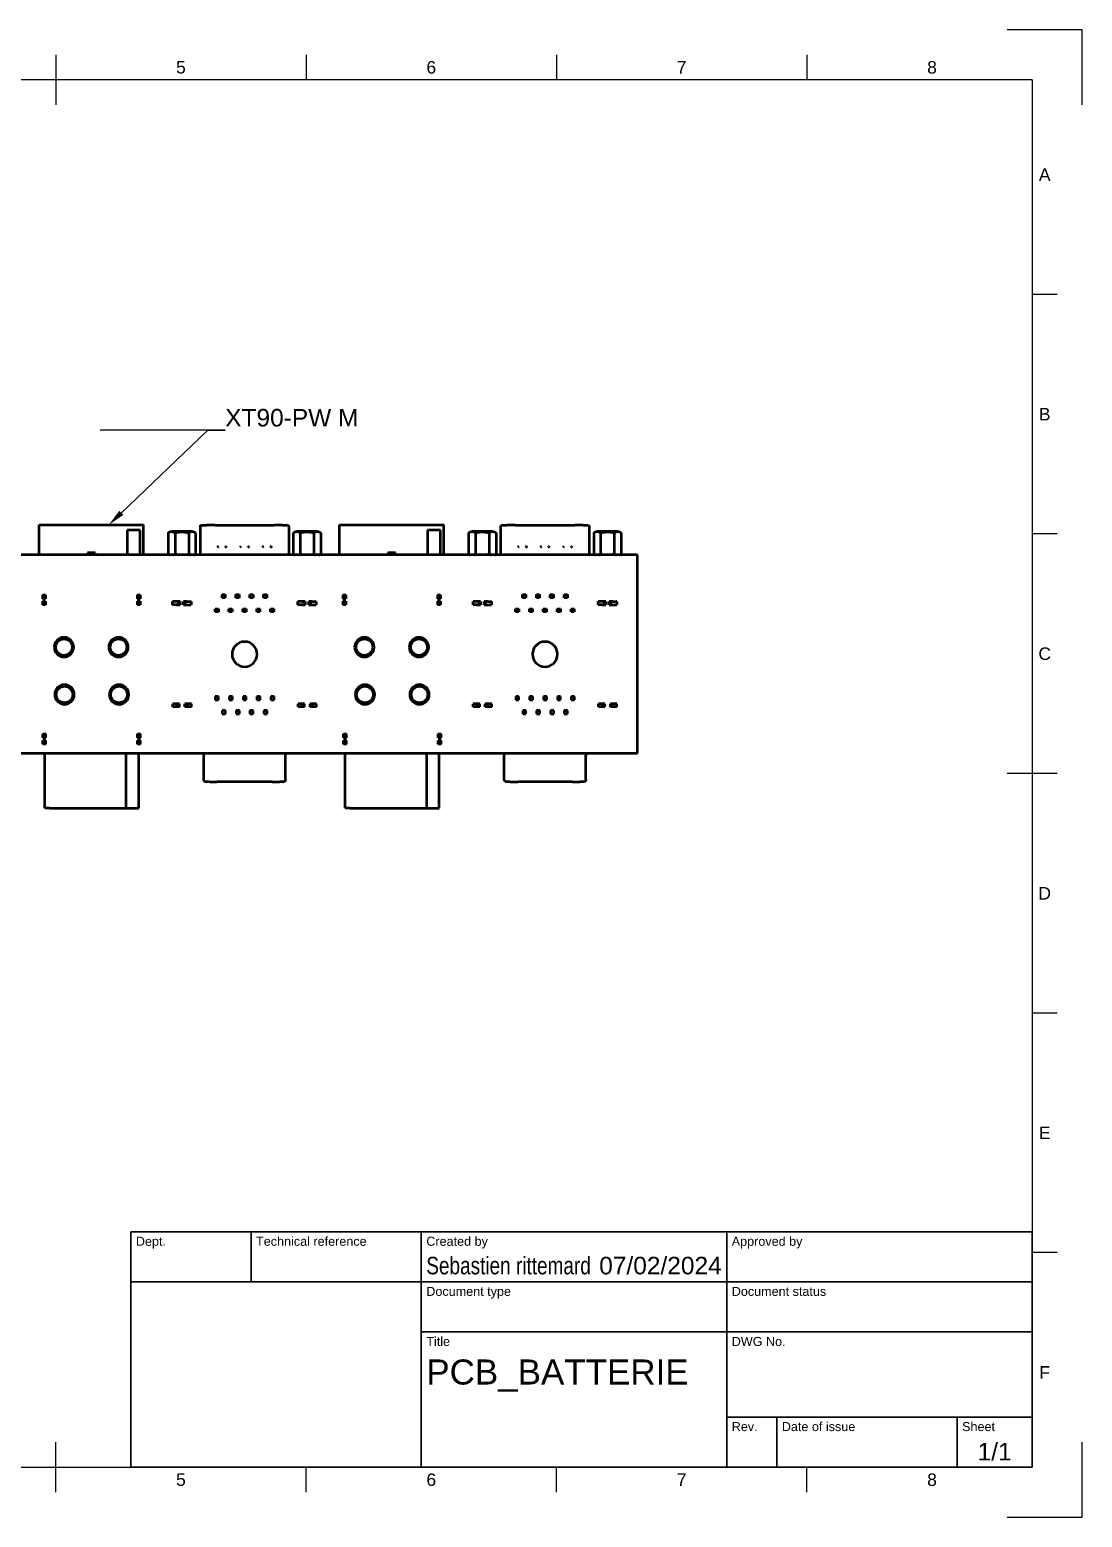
# Model space of a CAD drawing. Header units: millimetres. Extents: x 0 to 420, y 0 to 297.
# Drawn here: x 209.8 to 420, y 0 to 297 of the extents above; entities that cross this region are included whole.
import ezdxf
from ezdxf import colors
from ezdxf.entities.mleader import LeaderData, LeaderLine
from ezdxf.enums import TextEntityAlignment as Align
from ezdxf.math import Vec2, Vec3

# ---------------------------------------------------------------- set-up
doc = ezdxf.new("R2010")
doc.units = ezdxf.units.MM
doc.header["$LTSCALE"] = 0.75
for name, color, linetype, lineweight in [('BORDER', 7, 'Continuous', 25), ('Leaders', 7, 'Continuous', 25), ('TITLEBLOCK', 7, 'Continuous', 35), ('Visible', 7, 'Continuous', 50)]:
    doc.layers.add(name, color=color, linetype=linetype, lineweight=lineweight)
doc.styles.add('FusionTitle', font='arial.ttf')
doc.styles.get("Standard").update_dxf_attribs({"font": 'arial.ttf'})

# ---------------------------------------------------------------- blocks, each defined once
blk = doc.blocks.new('ISO_A3_SHEET')
at = {"layer": 'BORDER'}
for p, q in [((215, 292), (215, 282)), ((265, 292), (265, 287)), ((315, 292), (315, 287)), ((365, 292), (365, 287)), ((410, 287), (20, 287)), ((410, 287), (410, 10)), ((415, 244.16666), (410, 244.16666)), ((415, 196.33333), (410, 196.33333)), ((415, 148.5), (405, 148.5)), ((415, 100.66667), (410, 100.66667)), ((415, 52.83334), (410, 52.83334)), ((215, 5), (215, 15)), ((20, 10), (410, 10)), ((265, 5), (265, 10)), ((315, 5), (315, 10)), ((365, 5), (365, 10))]:
    blk.add_line(p, q, dxfattribs=at)
at = {"layer": 'Defpoints'}
for p, q in [((420, 297), (405, 297)), ((420, 282), (420, 297)), ((420, 0), (420, 15)), ((405, 0), (420, 0))]:
    blk.add_line(p, q, dxfattribs=at)
at = {"layer": 'BORDER', "style": 'FusionTitle'}
for s, p in [('5', (240, 289.5)), ('6', (290, 289.5)), ('7', (340, 289.5)), ('8', (390, 289.5)), ('A', (412.5, 268.08333)), ('B', (412.5, 220.25)), ('C', (412.5, 172.41667)), ('D', (412.5, 124.58334)), ('E', (412.5, 76.75001)), ('F', (412.5, 28.91668)), ('5', (240, 7.5)), ('6', (290, 7.5)), ('7', (340, 7.5)), ('8', (390, 7.5))]:
    blk.add_text(s, height=2.5, dxfattribs=at).set_placement(p, align=Align.MIDDLE)
blk = doc.blocks.new('ISO_TITLEBLOCK')
at = {"layer": 'TITLEBLOCK'}
for p, q in [((0, 47), (-180, 47)), ((-180, 47), (-180, 0)), ((-156, 37), (-156, 47)), ((-122, 0), (-122, 47)), ((-61, 0), (-61, 47)), ((0, 0), (0, 47)), ((-180, 37), (0, 37)), ((-122, 27), (0, 27)), ((-61, 10), (0, 10)), ((-51, 0), (-51, 10)), ((-15, 0), (-15, 10)), ((-180, 0), (0, 0))]:
    blk.add_line(p, q, dxfattribs=at)
at = {"layer": 'TITLEBLOCK', "style": 'FusionTitle'}
for s, p in [('Dept.', (-179, 46)), ('Technical reference', (-155, 46)), ('Created by', (-121, 46)), ('Approved by', (-60, 46)), ('Document type', (-121, 36)), ('Document status', (-60, 36)), ('Title', (-121, 26)), ('DWG No.', (-60, 26)), ('Rev.', (-60, 9)), ('Date of issue', (-50, 9)), ('Sheet', (-14, 9))]:
    blk.add_text(s, height=1.8, dxfattribs=at).set_placement(p, align=Align.TOP_LEFT)
for tag, height, p in [('DEPT', 3.5, (-179, 42)), ('TECHNICAL_REFERENCE', 3.5, (-155, 42)), ('CREATED_BY', 3.5, (-121, 42)), ('APPROVED_BY', 3.5, (-60, 42)), ('DOCUMENT_TYPE', 3.5, (-121, 32)), ('DOCUMENT_STATUS', 3.5, (-60, 32)), ('TITLE_1', 5, (-121, 21.5)), ('TITLE_2', 5, (-121, 14)), ('TITLE_3', 5, (-121, 6.5)), ('DATE_OF_ISSUE', 3.5, (-50, 5))]:
    blk.add_attdef(tag, text='', height=height, dxfattribs=at).set_placement(p, align=Align.TOP_LEFT)
for tag, p in [('CREATED_DATE', (-62, 42)), ('APPROVED_DATE', (-0.99, 42))]:
    blk.add_attdef(tag, text='', height=3.5, dxfattribs=at).set_placement(p, align=Align.TOP_RIGHT)
for tag, height, p in [('DRAWING_NUMBER', 5, (-30.5, 19.75)), ('REV', 3.5, (-56, 4.85)), ('SHEET', 3.5, (-7.5, 4.85))]:
    blk.add_attdef(tag, text='', height=height, dxfattribs=at).set_placement(p, align=Align.TOP_CENTER)

msp = doc.modelspace()

# ---------------------------------------------------------------- linework, layer by layer
at = {"layer": 'Visible', "extrusion": (-1e-16, -1, 0)}
for p, q in [((211.69, 198.13), (232.49, 198.13)), ((211.69, 192.13), (211.69, 198.13)), ((231.85, 197.08), (229.25, 197.08)), ((229.25, 197.08), (229.25, 192.13)), ((231.85, 192.13), (231.85, 197.08)), ((232.49, 192.13), (232.49, 198.13)), ((237.45, 196.46), (237.45, 192.36)), ((242.23, 196.81), (238.15, 196.81)), ((238.82, 196.46), (238.82, 192.36)), ((241.56, 196.46), (241.56, 192.36)), ((242.93, 196.46), (242.93, 192.36)), ((243.83, 197.76), (243.83, 192.13)), ((244.2, 198.11), (244.18, 198.11)), ((244.2, 198.11), (245.11, 198.11)), ((246.74, 198.11), (245.11, 198.11)), ((246.74, 198.11), (258.64, 198.11)), ((260.26, 198.11), (258.64, 198.11)), ((260.26, 198.11), (261.17, 198.11)), ((261.2, 198.11), (261.17, 198.11)), ((261.55, 197.76), (261.55, 192.13)), ((262.44, 196.46), (262.44, 192.36)), ((267.22, 196.81), (263.14, 196.81)), ((263.81, 196.46), (263.81, 192.36)), ((266.55, 196.46), (266.55, 192.36)), ((267.92, 196.46), (267.92, 192.36)), ((271.69, 198.13), (292.49, 198.13)), ((271.69, 192.13), (271.69, 198.13)), ((291.85, 197.08), (289.25, 197.08)), ((289.25, 197.08), (289.25, 192.13)), ((291.85, 192.13), (291.85, 197.08)), ((292.49, 192.13), (292.49, 198.13)), ((297.45, 196.46), (297.45, 192.36)), ((302.23, 196.81), (298.15, 196.81)), ((298.82, 196.46), (298.82, 192.36)), ((301.56, 196.46), (301.56, 192.36)), ((302.93, 196.46), (302.93, 192.36)), ((303.83, 197.76), (303.83, 192.13)), ((304.2, 198.11), (304.18, 198.11)), ((304.2, 198.11), (305.11, 198.11)), ((306.74, 198.11), (305.11, 198.11)), ((306.74, 198.11), (318.64, 198.11)), ((320.26, 198.11), (318.64, 198.11)), ((320.26, 198.11), (321.17, 198.11)), ((321.2, 198.11), (321.17, 198.11)), ((321.55, 197.76), (321.55, 192.13)), ((322.44, 196.46), (322.44, 192.36)), ((327.22, 196.81), (323.14, 196.81)), ((323.81, 196.46), (323.81, 192.36)), ((326.55, 196.46), (326.55, 192.36)), ((327.92, 196.46), (327.92, 192.36)), ((247.44, 193.82), (247.25, 193.63)), ((247.44, 193.82), (247.54, 193.91)), ((248.93, 193.82), (248.84, 193.91)), ((248.93, 193.82), (249.12, 193.63)), ((251.94, 193.82), (251.75, 193.63)), ((251.94, 193.82), (252.04, 193.91)), ((253.43, 193.82), (253.34, 193.91)), ((253.43, 193.82), (253.62, 193.63)), ((256.44, 193.82), (256.25, 193.63)), ((256.44, 193.82), (256.54, 193.91)), ((257.93, 193.82), (257.84, 193.91)), ((257.93, 193.82), (258.12, 193.63)), ((307.44, 193.82), (307.25, 193.63)), ((307.44, 193.82), (307.54, 193.91)), ((308.93, 193.82), (308.84, 193.91)), ((308.93, 193.82), (309.12, 193.63)), ((311.94, 193.82), (311.75, 193.63)), ((311.94, 193.82), (312.04, 193.91)), ((313.43, 193.82), (313.34, 193.91)), ((313.43, 193.82), (313.62, 193.63)), ((316.44, 193.82), (316.25, 193.63)), ((316.44, 193.82), (316.54, 193.91)), ((317.93, 193.82), (317.84, 193.91)), ((317.93, 193.82), (318.12, 193.63)), ((331.19, 192.13), (91.19, 192.13)), ((331.19, 192.13), (91.19, 192.13)), ((222.84, 192.58), (221.34, 192.58)), ((221.34, 192.58), (221.34, 192.13)), ((222.84, 192.13), (222.84, 192.58)), ((282.84, 192.58), (281.34, 192.58)), ((281.34, 192.58), (281.34, 192.13)), ((282.84, 192.13), (282.84, 192.58)), ((331.19, 152.56), (331.19, 192.13)), ((331.19, 152.56), (331.19, 192.13)), ((212.34, 184.15), (212.34, 183.73)), ((212.34, 184.15), (212.94, 184.15)), ((212.34, 184.15), (212.94, 184.15)), ((212.94, 184.15), (212.94, 183.73)), ((231.24, 184.15), (231.24, 183.73)), ((231.24, 184.15), (231.84, 184.15)), ((231.24, 184.15), (231.84, 184.15)), ((231.84, 184.15), (231.84, 183.73)), ((248.21, 183.59), (248.21, 184.24)), ((248.21, 184.24), (248.86, 184.24)), ((248.86, 184.24), (248.86, 183.59)), ((250.98, 183.59), (250.98, 184.24)), ((250.98, 184.24), (251.63, 184.24)), ((251.63, 184.24), (251.63, 183.59)), ((253.75, 183.59), (253.75, 184.24)), ((253.75, 184.24), (254.4, 184.24)), ((254.4, 184.24), (254.4, 183.59)), ((256.52, 183.59), (256.52, 184.24)), ((256.52, 184.24), (257.17, 184.24)), ((257.17, 184.24), (257.17, 183.59)), ((272.34, 184.15), (272.34, 183.73)), ((272.34, 184.15), (272.94, 184.15)), ((272.34, 184.15), (272.94, 184.15)), ((272.94, 184.15), (272.94, 183.73)), ((291.24, 184.15), (291.24, 183.73)), ((291.24, 184.15), (291.84, 184.15)), ((291.24, 184.15), (291.84, 184.15)), ((291.84, 184.15), (291.84, 183.73)), ((308.21, 183.59), (308.21, 184.24)), ((308.21, 184.24), (308.86, 184.24)), ((308.86, 184.24), (308.86, 183.59)), ((310.98, 183.59), (310.98, 184.24)), ((310.98, 184.24), (311.63, 184.24)), ((311.63, 184.24), (311.63, 183.59)), ((313.75, 183.59), (313.75, 184.24)), ((313.75, 184.24), (314.4, 184.24)), ((314.4, 184.24), (314.4, 183.59)), ((316.52, 183.59), (316.52, 184.24)), ((316.52, 184.24), (317.17, 184.24)), ((317.17, 184.24), (317.17, 183.59)), ((212.34, 183.73), (212.94, 183.73)), ((212.34, 183.73), (212.34, 183.38)), ((212.34, 183.38), (212.94, 183.38)), ((212.34, 182.88), (212.94, 182.88)), ((212.34, 182.88), (212.34, 182.53)), ((212.34, 182.53), (212.94, 182.53)), ((212.34, 182.53), (212.34, 182.15)), ((212.94, 182.15), (212.34, 182.15)), ((212.94, 182.15), (212.34, 182.15)), ((212.94, 183.73), (212.94, 183.38)), ((212.94, 182.88), (212.94, 182.53)), ((212.94, 182.53), (212.94, 182.15)), ((231.84, 183.73), (231.24, 183.73)), ((231.24, 183.73), (231.24, 183.38)), ((231.84, 183.38), (231.24, 183.38)), ((231.84, 182.88), (231.24, 182.88)), ((231.24, 182.88), (231.24, 182.53)), ((231.84, 182.53), (231.24, 182.53)), ((231.24, 182.53), (231.24, 182.15)), ((231.84, 182.15), (231.24, 182.15)), ((231.84, 182.15), (231.24, 182.15)), ((231.84, 183.73), (231.84, 183.38)), ((231.84, 182.88), (231.84, 182.53)), ((231.84, 182.53), (231.84, 182.15)), ((238.4, 182.86), (238.34, 182.86)), ((238.34, 182.16), (238.34, 182.86)), ((238.34, 182.16), (238.4, 182.16)), ((239.12, 182.86), (238.4, 182.86)), ((239.12, 182.16), (238.4, 182.16)), ((239.46, 182.86), (239.12, 182.86)), ((239.12, 182.16), (239.46, 182.16)), ((239.85, 182.86), (239.46, 182.86)), ((239.46, 182.86), (239.46, 182.16)), ((239.46, 182.16), (239.85, 182.16)), ((239.85, 182.86), (239.85, 182.16)), ((240.92, 182.86), (240.53, 182.86)), ((240.53, 182.16), (240.53, 182.86)), ((240.53, 182.16), (240.92, 182.16)), ((241.26, 182.86), (240.92, 182.86)), ((240.92, 182.16), (240.92, 182.86)), ((240.92, 182.16), (241.26, 182.16)), ((241.26, 182.86), (241.98, 182.86)), ((241.26, 182.16), (241.98, 182.16)), ((242.04, 182.86), (241.98, 182.86)), ((241.98, 182.16), (242.04, 182.16)), ((242.04, 182.86), (242.04, 182.16)), ((246.82, 180.75), (246.82, 181.4)), ((246.82, 181.4), (247.47, 181.4)), ((247.47, 181.4), (247.47, 180.75)), ((248.86, 183.59), (248.21, 183.59)), ((249.59, 180.75), (249.59, 181.4)), ((249.59, 181.4), (250.24, 181.4)), ((250.24, 181.4), (250.24, 180.75)), ((251.63, 183.59), (250.98, 183.59)), ((252.36, 180.75), (252.36, 181.4)), ((252.36, 181.4), (253.01, 181.4)), ((253.01, 181.4), (253.01, 180.75)), ((254.4, 183.59), (253.75, 183.59)), ((255.13, 180.75), (255.13, 181.4)), ((255.13, 181.4), (255.78, 181.4)), ((255.78, 181.4), (255.78, 180.75)), ((257.17, 183.59), (256.52, 183.59)), ((257.9, 180.75), (257.9, 181.4)), ((257.9, 181.4), (258.55, 181.4)), ((258.55, 181.4), (258.55, 180.75)), ((263.39, 182.86), (263.33, 182.86)), ((263.33, 182.16), (263.33, 182.86)), ((263.33, 182.16), (263.39, 182.16)), ((264.11, 182.86), (263.39, 182.86)), ((264.11, 182.16), (263.39, 182.16)), ((264.45, 182.86), (264.11, 182.86)), ((264.11, 182.16), (264.45, 182.16)), ((264.84, 182.86), (264.45, 182.86)), ((264.45, 182.86), (264.45, 182.16)), ((264.45, 182.16), (264.84, 182.16)), ((264.84, 182.86), (264.84, 182.16)), ((265.91, 182.86), (265.52, 182.86)), ((265.52, 182.16), (265.52, 182.86)), ((265.52, 182.16), (265.91, 182.16)), ((266.25, 182.86), (265.91, 182.86)), ((265.91, 182.16), (265.91, 182.86)), ((265.91, 182.16), (266.25, 182.16)), ((266.25, 182.86), (266.97, 182.86)), ((266.25, 182.16), (266.97, 182.16)), ((267.03, 182.86), (266.97, 182.86)), ((266.97, 182.16), (267.03, 182.16)), ((267.03, 182.86), (267.03, 182.16)), ((272.34, 183.73), (272.94, 183.73)), ((272.34, 183.73), (272.34, 183.38)), ((272.34, 183.38), (272.94, 183.38)), ((272.34, 182.88), (272.94, 182.88)), ((272.34, 182.88), (272.34, 182.53)), ((272.34, 182.53), (272.94, 182.53)), ((272.34, 182.53), (272.34, 182.15)), ((272.94, 182.15), (272.34, 182.15)), ((272.94, 182.15), (272.34, 182.15)), ((272.94, 183.73), (272.94, 183.38)), ((272.94, 182.88), (272.94, 182.53)), ((272.94, 182.53), (272.94, 182.15)), ((291.84, 183.73), (291.24, 183.73)), ((291.24, 183.73), (291.24, 183.38)), ((291.84, 183.38), (291.24, 183.38)), ((291.84, 182.88), (291.24, 182.88)), ((291.24, 182.88), (291.24, 182.53)), ((291.84, 182.53), (291.24, 182.53)), ((291.24, 182.53), (291.24, 182.15)), ((291.84, 182.15), (291.24, 182.15)), ((291.84, 182.15), (291.24, 182.15)), ((291.84, 183.73), (291.84, 183.38)), ((291.84, 182.88), (291.84, 182.53)), ((291.84, 182.53), (291.84, 182.15)), ((298.4, 182.86), (298.34, 182.86)), ((298.34, 182.16), (298.34, 182.86)), ((298.34, 182.16), (298.4, 182.16)), ((299.12, 182.86), (298.4, 182.86)), ((299.12, 182.16), (298.4, 182.16)), ((299.46, 182.86), (299.12, 182.86)), ((299.12, 182.16), (299.46, 182.16)), ((299.85, 182.86), (299.46, 182.86)), ((299.46, 182.86), (299.46, 182.16)), ((299.46, 182.16), (299.85, 182.16)), ((299.85, 182.86), (299.85, 182.16)), ((300.92, 182.86), (300.53, 182.86)), ((300.53, 182.16), (300.53, 182.86)), ((300.53, 182.16), (300.92, 182.16)), ((301.26, 182.86), (300.92, 182.86)), ((300.92, 182.16), (300.92, 182.86)), ((300.92, 182.16), (301.26, 182.16)), ((301.26, 182.86), (301.98, 182.86)), ((301.26, 182.16), (301.98, 182.16)), ((302.04, 182.86), (301.98, 182.86)), ((301.98, 182.16), (302.04, 182.16)), ((302.04, 182.86), (302.04, 182.16)), ((306.82, 180.75), (306.82, 181.4)), ((306.82, 181.4), (307.47, 181.4)), ((307.47, 181.4), (307.47, 180.75)), ((308.86, 183.59), (308.21, 183.59)), ((309.59, 180.75), (309.59, 181.4)), ((309.59, 181.4), (310.24, 181.4)), ((310.24, 181.4), (310.24, 180.75)), ((311.63, 183.59), (310.98, 183.59)), ((312.36, 180.75), (312.36, 181.4)), ((312.36, 181.4), (313.01, 181.4)), ((313.01, 181.4), (313.01, 180.75)), ((314.4, 183.59), (313.75, 183.59)), ((315.13, 180.75), (315.13, 181.4)), ((315.13, 181.4), (315.78, 181.4)), ((315.78, 181.4), (315.78, 180.75)), ((317.17, 183.59), (316.52, 183.59)), ((317.9, 180.75), (317.9, 181.4)), ((317.9, 181.4), (318.55, 181.4)), ((318.55, 181.4), (318.55, 180.75)), ((323.39, 182.86), (323.33, 182.86)), ((323.33, 182.16), (323.33, 182.86)), ((323.33, 182.16), (323.39, 182.16)), ((324.11, 182.86), (323.39, 182.86)), ((324.11, 182.16), (323.39, 182.16)), ((324.45, 182.86), (324.11, 182.86)), ((324.11, 182.16), (324.45, 182.16)), ((324.84, 182.86), (324.45, 182.86)), ((324.45, 182.86), (324.45, 182.16)), ((324.45, 182.16), (324.84, 182.16)), ((324.84, 182.86), (324.84, 182.16)), ((325.91, 182.86), (325.52, 182.86)), ((325.52, 182.16), (325.52, 182.86)), ((325.52, 182.16), (325.91, 182.16)), ((326.25, 182.86), (325.91, 182.86)), ((325.91, 182.16), (325.91, 182.86)), ((325.91, 182.16), (326.25, 182.16)), ((326.25, 182.86), (326.97, 182.86)), ((326.25, 182.16), (326.97, 182.16)), ((327.03, 182.86), (326.97, 182.86)), ((326.97, 182.16), (327.03, 182.16)), ((327.03, 182.86), (327.03, 182.16)), ((247.47, 180.75), (246.82, 180.75)), ((250.24, 180.75), (249.59, 180.75)), ((253.01, 180.75), (252.36, 180.75)), ((255.78, 180.75), (255.13, 180.75)), ((258.55, 180.75), (257.9, 180.75)), ((307.47, 180.75), (306.82, 180.75)), ((310.24, 180.75), (309.59, 180.75)), ((313.01, 180.75), (312.36, 180.75)), ((315.78, 180.75), (315.13, 180.75)), ((318.55, 180.75), (317.9, 180.75)), ((247.51, 163.89), (246.86, 163.89)), ((246.86, 163.89), (246.86, 163.24)), ((247.51, 163.24), (247.51, 163.89)), ((250.28, 163.89), (249.63, 163.89)), ((249.63, 163.89), (249.63, 163.24)), ((250.28, 163.24), (250.28, 163.89)), ((253.05, 163.89), (252.4, 163.89)), ((252.4, 163.89), (252.4, 163.24)), ((253.05, 163.24), (253.05, 163.89)), ((255.82, 163.89), (255.17, 163.89)), ((255.17, 163.89), (255.17, 163.24)), ((255.82, 163.24), (255.82, 163.89)), ((258.59, 163.89), (257.94, 163.89)), ((257.94, 163.89), (257.94, 163.24)), ((258.59, 163.24), (258.59, 163.89)), ((307.51, 163.89), (306.86, 163.89)), ((306.86, 163.89), (306.86, 163.24)), ((307.51, 163.24), (307.51, 163.89)), ((310.28, 163.89), (309.63, 163.89)), ((309.63, 163.89), (309.63, 163.24)), ((310.28, 163.24), (310.28, 163.89)), ((313.05, 163.89), (312.4, 163.89)), ((312.4, 163.89), (312.4, 163.24)), ((313.05, 163.24), (313.05, 163.89)), ((315.82, 163.89), (315.17, 163.89)), ((315.17, 163.89), (315.17, 163.24)), ((315.82, 163.24), (315.82, 163.89)), ((318.59, 163.89), (317.94, 163.89)), ((317.94, 163.89), (317.94, 163.24)), ((318.59, 163.24), (318.59, 163.89)), ((239.18, 162.42), (238.38, 162.42)), ((238.38, 161.82), (238.38, 162.42)), ((239.18, 161.82), (238.38, 161.82)), ((239.18, 161.82), (239.18, 162.42)), ((239.68, 162.42), (239.18, 162.42)), ((239.68, 161.82), (239.18, 161.82)), ((239.68, 161.82), (239.68, 162.42)), ((240.78, 161.82), (240.78, 162.42)), ((241.28, 162.42), (240.78, 162.42)), ((241.28, 161.82), (240.78, 161.82)), ((241.28, 161.82), (241.28, 162.42)), ((242.08, 162.42), (241.28, 162.42)), ((242.08, 161.82), (241.28, 161.82)), ((242.08, 161.82), (242.08, 162.42)), ((246.86, 163.24), (247.51, 163.24)), ((248.9, 161.05), (248.25, 161.05)), ((248.25, 161.05), (248.25, 160.4)), ((248.25, 160.4), (248.9, 160.4)), ((248.9, 160.4), (248.9, 161.05)), ((249.63, 163.24), (250.28, 163.24)), ((251.67, 161.05), (251.02, 161.05)), ((251.02, 161.05), (251.02, 160.4)), ((251.02, 160.4), (251.67, 160.4)), ((251.67, 160.4), (251.67, 161.05)), ((252.4, 163.24), (253.05, 163.24)), ((254.44, 161.05), (253.79, 161.05)), ((253.79, 161.05), (253.79, 160.4)), ((253.79, 160.4), (254.44, 160.4)), ((254.44, 160.4), (254.44, 161.05)), ((255.17, 163.24), (255.82, 163.24)), ((257.21, 161.05), (256.56, 161.05)), ((256.56, 161.05), (256.56, 160.4)), ((256.56, 160.4), (257.21, 160.4)), ((257.21, 160.4), (257.21, 161.05)), ((257.94, 163.24), (258.59, 163.24)), ((264.18, 162.42), (263.38, 162.42)), ((263.38, 161.82), (263.38, 162.42)), ((264.18, 161.82), (263.38, 161.82)), ((264.68, 162.42), (264.18, 162.42)), ((264.18, 161.82), (264.18, 162.42)), ((264.68, 161.82), (264.18, 161.82)), ((264.68, 161.82), (264.68, 162.42)), ((266.28, 162.42), (265.78, 162.42)), ((265.78, 161.82), (265.78, 162.42)), ((266.28, 161.82), (265.78, 161.82)), ((267.08, 162.42), (266.28, 162.42)), ((266.28, 161.82), (266.28, 162.42)), ((267.08, 161.82), (266.28, 161.82)), ((267.08, 161.82), (267.08, 162.42)), ((299.18, 162.42), (298.38, 162.42)), ((298.38, 161.82), (298.38, 162.42)), ((299.18, 161.82), (298.38, 161.82)), ((299.18, 161.82), (299.18, 162.42)), ((299.68, 162.42), (299.18, 162.42)), ((299.68, 161.82), (299.18, 161.82)), ((299.68, 161.82), (299.68, 162.42)), ((300.78, 161.82), (300.78, 162.42)), ((301.28, 162.42), (300.78, 162.42)), ((301.28, 161.82), (300.78, 161.82)), ((301.28, 161.82), (301.28, 162.42)), ((302.08, 162.42), (301.28, 162.42)), ((302.08, 161.82), (301.28, 161.82)), ((302.08, 161.82), (302.08, 162.42)), ((306.86, 163.24), (307.51, 163.24)), ((308.9, 161.05), (308.25, 161.05)), ((308.25, 161.05), (308.25, 160.4)), ((308.25, 160.4), (308.9, 160.4)), ((308.9, 160.4), (308.9, 161.05)), ((309.63, 163.24), (310.28, 163.24)), ((311.67, 161.05), (311.02, 161.05)), ((311.02, 161.05), (311.02, 160.4)), ((311.02, 160.4), (311.67, 160.4)), ((311.67, 160.4), (311.67, 161.05)), ((312.4, 163.24), (313.05, 163.24)), ((314.44, 161.05), (313.79, 161.05)), ((313.79, 161.05), (313.79, 160.4)), ((313.79, 160.4), (314.44, 160.4)), ((314.44, 160.4), (314.44, 161.05)), ((315.17, 163.24), (315.82, 163.24)), ((317.21, 161.05), (316.56, 161.05)), ((316.56, 161.05), (316.56, 160.4)), ((316.56, 160.4), (317.21, 160.4)), ((317.21, 160.4), (317.21, 161.05)), ((317.94, 163.24), (318.59, 163.24)), ((324.18, 162.42), (323.38, 162.42)), ((323.38, 161.82), (323.38, 162.42)), ((324.18, 161.82), (323.38, 161.82)), ((324.68, 162.42), (324.18, 162.42)), ((324.18, 161.82), (324.18, 162.42)), ((324.68, 161.82), (324.18, 161.82)), ((324.68, 161.82), (324.68, 162.42)), ((326.28, 162.42), (325.78, 162.42)), ((325.78, 161.82), (325.78, 162.42)), ((326.28, 161.82), (325.78, 161.82)), ((327.08, 162.42), (326.28, 162.42)), ((326.28, 161.82), (326.28, 162.42)), ((327.08, 161.82), (326.28, 161.82)), ((327.08, 161.82), (327.08, 162.42)), ((212.44, 155.96), (212.44, 156.39)), ((212.44, 156.39), (213.04, 156.39)), ((212.44, 156.39), (213.04, 156.39)), ((212.44, 155.61), (212.44, 155.96)), ((212.44, 155.96), (213.04, 155.96)), ((212.44, 155.61), (213.04, 155.61)), ((212.44, 154.76), (212.44, 155.11)), ((212.44, 155.11), (213.04, 155.11)), ((212.44, 154.34), (212.44, 154.76)), ((212.44, 154.76), (213.04, 154.76)), ((213.04, 155.96), (213.04, 156.39)), ((213.04, 155.61), (213.04, 155.96)), ((213.04, 154.76), (213.04, 155.11)), ((213.04, 154.34), (213.04, 154.76)), ((231.34, 155.96), (231.34, 156.39)), ((231.34, 156.39), (231.94, 156.39)), ((231.34, 156.39), (231.94, 156.39)), ((231.34, 155.61), (231.34, 155.96)), ((231.94, 155.96), (231.34, 155.96)), ((231.94, 155.61), (231.34, 155.61)), ((231.34, 154.76), (231.34, 155.11)), ((231.94, 155.11), (231.34, 155.11)), ((231.34, 154.34), (231.34, 154.76)), ((231.94, 154.76), (231.34, 154.76)), ((231.94, 155.96), (231.94, 156.39)), ((231.94, 155.61), (231.94, 155.96)), ((231.94, 154.76), (231.94, 155.11)), ((231.94, 154.34), (231.94, 154.76)), ((272.44, 155.96), (272.44, 156.39)), ((272.44, 156.39), (273.04, 156.39)), ((272.44, 156.39), (273.04, 156.39)), ((272.44, 155.61), (272.44, 155.96)), ((272.44, 155.96), (273.04, 155.96)), ((272.44, 155.61), (273.04, 155.61)), ((272.44, 154.76), (272.44, 155.11)), ((272.44, 155.11), (273.04, 155.11)), ((272.44, 154.34), (272.44, 154.76)), ((272.44, 154.76), (273.04, 154.76)), ((273.04, 155.96), (273.04, 156.39)), ((273.04, 155.61), (273.04, 155.96)), ((273.04, 154.76), (273.04, 155.11)), ((273.04, 154.34), (273.04, 154.76)), ((291.34, 155.96), (291.34, 156.39)), ((291.34, 156.39), (291.94, 156.39)), ((291.34, 156.39), (291.94, 156.39)), ((291.34, 155.61), (291.34, 155.96)), ((291.94, 155.96), (291.34, 155.96)), ((291.94, 155.61), (291.34, 155.61)), ((291.34, 154.76), (291.34, 155.11)), ((291.94, 155.11), (291.34, 155.11)), ((291.34, 154.34), (291.34, 154.76)), ((291.94, 154.76), (291.34, 154.76)), ((291.94, 155.96), (291.94, 156.39)), ((291.94, 155.61), (291.94, 155.96)), ((291.94, 154.76), (291.94, 155.11)), ((291.94, 154.34), (291.94, 154.76)), ((91.19, 152.56), (331.19, 152.56)), ((91.19, 152.56), (331.19, 152.56)), ((213.04, 154.34), (212.44, 154.34)), ((213.04, 154.34), (212.44, 154.34)), ((212.79, 141.56), (212.79, 152.56)), ((229.09, 141.56), (229.09, 152.56)), ((231.94, 154.34), (231.34, 154.34)), ((231.94, 154.34), (231.34, 154.34)), ((231.59, 141.56), (231.59, 152.56)), ((244.56, 147.32), (244.56, 152.12)), ((260.89, 147.32), (260.89, 152.12)), ((273.04, 154.34), (272.44, 154.34)), ((273.04, 154.34), (272.44, 154.34)), ((272.79, 141.56), (272.79, 152.56)), ((289.09, 141.56), (289.09, 152.56)), ((291.94, 154.34), (291.34, 154.34)), ((291.94, 154.34), (291.34, 154.34)), ((291.59, 141.56), (291.59, 152.56)), ((304.56, 147.32), (304.56, 152.12)), ((320.89, 147.32), (320.89, 152.12)), ((245.06, 146.82), (245.08, 146.82)), ((245.06, 146.82), (245.08, 146.82)), ((245.77, 146.82), (245.08, 146.82)), ((245.77, 146.82), (245.08, 146.82)), ((245.77, 146.82), (247.25, 146.82)), ((245.77, 146.82), (247.25, 146.82)), ((258.2, 146.82), (247.25, 146.82)), ((258.2, 146.82), (247.25, 146.82)), ((258.2, 146.82), (259.68, 146.82)), ((258.2, 146.82), (259.68, 146.82)), ((260.37, 146.82), (259.68, 146.82)), ((260.37, 146.82), (259.68, 146.82)), ((260.37, 146.82), (260.39, 146.82)), ((260.37, 146.82), (260.39, 146.82)), ((305.06, 146.82), (305.08, 146.82)), ((305.06, 146.82), (305.08, 146.82)), ((305.77, 146.82), (305.08, 146.82)), ((305.77, 146.82), (305.08, 146.82)), ((305.77, 146.82), (307.25, 146.82)), ((305.77, 146.82), (307.25, 146.82)), ((318.2, 146.82), (307.25, 146.82)), ((318.2, 146.82), (307.25, 146.82)), ((318.2, 146.82), (319.68, 146.82)), ((318.2, 146.82), (319.68, 146.82)), ((320.37, 146.82), (319.68, 146.82)), ((320.37, 146.82), (319.68, 146.82)), ((320.37, 146.82), (320.39, 146.82)), ((320.37, 146.82), (320.39, 146.82)), ((213.79, 141.56), (212.79, 141.56)), ((213.79, 141.56), (229.09, 141.56)), ((229.09, 141.56), (231.59, 141.56)), ((273.79, 141.56), (272.79, 141.56)), ((273.79, 141.56), (289.09, 141.56)), ((289.09, 141.56), (291.59, 141.56))]:
    msp.add_line(p, q, dxfattribs=at)
at = {"layer": 'Visible', "extrusion": (-1e-16, 0, -1)}
for centre, radius in [((-216.64, 173.73), 1.95), ((-227.54, 173.73), 1.95), ((-276.64, 173.73), 1.95), ((-287.54, 173.73), 1.95), ((-252.71, 172.32), 2.5), ((-252.71, 172.32), 2.5), ((-312.71, 172.32), 2.5), ((-312.71, 172.32), 2.5), ((-216.74, 164.26), 1.95), ((-227.64, 164.26), 1.95), ((-276.74, 164.26), 1.95), ((-287.64, 164.26), 1.95)]:
    msp.add_circle(centre, radius, dxfattribs=at)
at = {"layer": 'Visible'}
for centre in [(216.64, 173.73), (227.54, 173.73), (276.64, 173.73), (287.54, 173.73), (216.74, 164.26), (227.64, 164.26), (276.74, 164.26), (287.64, 164.26)]:
    msp.add_circle(centre, 1.65, dxfattribs=at)
at = {"layer": 'Visible', "extrusion": (-1e-16, 0, -1)}
for centre, radius, start, end in [((-238.15, 195.94), 0.875, 36.8699, 90), ((-242.23, 195.94), 0.875, 90, 143.1301), ((-244.18, 197.76), 0.35, 0, 90), ((-261.2, 197.76), 0.35, 90, 180), ((-263.14, 195.94), 0.875, 36.8699, 90), ((-267.22, 195.94), 0.875, 90, 143.1301), ((-298.15, 195.94), 0.875, 36.8699, 90), ((-302.23, 195.94), 0.875, 90, 143.1301), ((-304.18, 197.76), 0.35, 0, 90), ((-321.2, 197.76), 0.35, 90, 180), ((-323.14, 195.94), 0.875, 36.8699, 90), ((-327.22, 195.94), 0.875, 90, 143.1301), ((-238.15, 192.89), 0.875, 299.4416, 323.1301), ((-242.23, 192.89), 0.875, 216.8699, 240.5584), ((-263.14, 192.89), 0.875, 299.4416, 323.1301), ((-267.22, 192.89), 0.875, 216.8699, 240.5584), ((-298.15, 192.89), 0.875, 299.4416, 323.1301), ((-302.23, 192.89), 0.875, 216.8699, 240.5584), ((-323.14, 192.89), 0.875, 299.4416, 323.1301), ((-327.22, 192.89), 0.875, 216.8699, 240.5584), ((-244.06, 152.12), 0.5, 118.3576, 180), ((-261.39, 152.12), 0.5, 0, 61.6424), ((-304.06, 152.12), 0.5, 118.3576, 180), ((-321.39, 152.12), 0.5, 0, 61.6424), ((-245.06, 147.32), 0.5, 270, 0), ((-260.39, 147.32), 0.5, 180, 270), ((-305.06, 147.32), 0.5, 270, 0), ((-320.39, 147.32), 0.5, 180, 270)]:
    msp.add_arc(centre, radius, start, end, dxfattribs=at)
at = {"layer": 'Visible'}
for points, knots in [([(238.82, 196.46), (238.79, 196.5), (238.77, 196.53), (238.56, 196.72), (238.33, 196.75), (237.94, 196.75), (237.7, 196.72), (237.5, 196.53), (237.47, 196.5), (237.45, 196.46)], [0.2554337, 0.2554337, 0.2554337, 0.2554337, 0.2724577, 0.2724577, 0.3897115, 0.3897115, 0.5069652, 0.5069652, 0.5239893, 0.5239893, 0.5239893, 0.5239893]), ([(238.82, 196.46), (238.87, 196.5), (238.93, 196.53), (239.33, 196.72), (239.8, 196.75), (240.58, 196.75), (241.05, 196.72), (241.46, 196.53), (241.51, 196.5), (241.56, 196.46)], [-0.5239893, -0.5239893, -0.5239893, -0.5239893, -0.5069652, -0.5069652, -0.3897115, -0.3897115, -0.2724577, -0.2724577, -0.2554337, -0.2554337, -0.2554337, -0.2554337]), ([(242.93, 196.46), (242.91, 196.5), (242.88, 196.53), (242.68, 196.72), (242.44, 196.75), (242.05, 196.75), (241.82, 196.72), (241.62, 196.53), (241.59, 196.5), (241.56, 196.46)], [-0.5239893, -0.5239893, -0.5239893, -0.5239893, -0.5069652, -0.5069652, -0.3897115, -0.3897115, -0.2724577, -0.2724577, -0.2554337, -0.2554337, -0.2554337, -0.2554337]), ([(263.81, 196.46), (263.78, 196.5), (263.76, 196.53), (263.55, 196.72), (263.32, 196.75), (262.93, 196.75), (262.69, 196.72), (262.49, 196.53), (262.46, 196.5), (262.44, 196.46)], [0.2554337, 0.2554337, 0.2554337, 0.2554337, 0.2724577, 0.2724577, 0.3897115, 0.3897115, 0.5069652, 0.5069652, 0.5239893, 0.5239893, 0.5239893, 0.5239893]), ([(263.81, 196.46), (263.86, 196.5), (263.92, 196.53), (264.32, 196.72), (264.79, 196.75), (265.57, 196.75), (266.04, 196.72), (266.45, 196.53), (266.5, 196.5), (266.55, 196.46)], [-0.5239893, -0.5239893, -0.5239893, -0.5239893, -0.5069652, -0.5069652, -0.3897115, -0.3897115, -0.2724577, -0.2724577, -0.2554337, -0.2554337, -0.2554337, -0.2554337]), ([(267.92, 196.46), (267.9, 196.5), (267.87, 196.53), (267.67, 196.72), (267.43, 196.75), (267.04, 196.75), (266.81, 196.72), (266.61, 196.53), (266.58, 196.5), (266.55, 196.46)], [-0.5239893, -0.5239893, -0.5239893, -0.5239893, -0.5069652, -0.5069652, -0.3897115, -0.3897115, -0.2724577, -0.2724577, -0.2554337, -0.2554337, -0.2554337, -0.2554337]), ([(298.82, 196.46), (298.79, 196.5), (298.77, 196.53), (298.56, 196.72), (298.33, 196.75), (297.94, 196.75), (297.7, 196.72), (297.5, 196.53), (297.47, 196.5), (297.45, 196.46)], [0.2554337, 0.2554337, 0.2554337, 0.2554337, 0.2724577, 0.2724577, 0.3897115, 0.3897115, 0.5069652, 0.5069652, 0.5239893, 0.5239893, 0.5239893, 0.5239893]), ([(298.82, 196.46), (298.87, 196.5), (298.93, 196.53), (299.33, 196.72), (299.8, 196.75), (300.58, 196.75), (301.05, 196.72), (301.46, 196.53), (301.51, 196.5), (301.56, 196.46)], [-0.5239893, -0.5239893, -0.5239893, -0.5239893, -0.5069652, -0.5069652, -0.3897115, -0.3897115, -0.2724577, -0.2724577, -0.2554337, -0.2554337, -0.2554337, -0.2554337]), ([(302.93, 196.46), (302.91, 196.5), (302.88, 196.53), (302.68, 196.72), (302.44, 196.75), (302.05, 196.75), (301.82, 196.72), (301.62, 196.53), (301.59, 196.5), (301.56, 196.46)], [-0.5239893, -0.5239893, -0.5239893, -0.5239893, -0.5069652, -0.5069652, -0.3897115, -0.3897115, -0.2724577, -0.2724577, -0.2554337, -0.2554337, -0.2554337, -0.2554337]), ([(323.81, 196.46), (323.78, 196.5), (323.76, 196.53), (323.55, 196.72), (323.32, 196.75), (322.93, 196.75), (322.69, 196.72), (322.49, 196.53), (322.46, 196.5), (322.44, 196.46)], [0.2554337, 0.2554337, 0.2554337, 0.2554337, 0.2724577, 0.2724577, 0.3897115, 0.3897115, 0.5069652, 0.5069652, 0.5239893, 0.5239893, 0.5239893, 0.5239893]), ([(323.81, 196.46), (323.86, 196.5), (323.92, 196.53), (324.32, 196.72), (324.79, 196.75), (325.57, 196.75), (326.04, 196.72), (326.45, 196.53), (326.5, 196.5), (326.55, 196.46)], [-0.5239893, -0.5239893, -0.5239893, -0.5239893, -0.5069652, -0.5069652, -0.3897115, -0.3897115, -0.2724577, -0.2724577, -0.2554337, -0.2554337, -0.2554337, -0.2554337]), ([(327.92, 196.46), (327.9, 196.5), (327.87, 196.53), (327.67, 196.72), (327.43, 196.75), (327.04, 196.75), (326.81, 196.72), (326.61, 196.53), (326.58, 196.5), (326.55, 196.46)], [-0.5239893, -0.5239893, -0.5239893, -0.5239893, -0.5069652, -0.5069652, -0.3897115, -0.3897115, -0.2724577, -0.2724577, -0.2554337, -0.2554337, -0.2554337, -0.2554337]), ([(237.45, 192.36), (237.47, 192.33), (237.5, 192.3), (237.61, 192.2), (237.7, 192.16), (237.79, 192.13)], [0.64514517, 0.64514517, 0.64514517, 0.64514517, 0.66216922, 0.66216922, 0.71451428, 0.71451428, 0.71451428, 0.71451428]), ([(238.48, 192.13), (238.57, 192.16), (238.66, 192.2), (238.77, 192.3), (238.79, 192.33), (238.82, 192.36)], [0.84433167, 0.84433167, 0.84433167, 0.84433167, 0.89667673, 0.89667673, 0.91370078, 0.91370078, 0.91370078, 0.91370078]), ([(239.5, 192.13), (239.32, 192.16), (239.14, 192.2), (238.93, 192.3), (238.87, 192.33), (238.82, 192.36)], [0.06490869, 0.06490869, 0.06490869, 0.06490869, 0.11725376, 0.11725376, 0.1342778, 0.1342778, 0.1342778, 0.1342778]), ([(241.56, 192.36), (241.51, 192.33), (241.46, 192.3), (241.25, 192.2), (241.07, 192.16), (240.88, 192.13)], [-0.1342778, -0.1342778, -0.1342778, -0.1342778, -0.11725376, -0.11725376, -0.06490869, -0.06490869, -0.06490869, -0.06490869]), ([(241.56, 192.36), (241.59, 192.33), (241.62, 192.3), (241.72, 192.2), (241.81, 192.16), (241.9, 192.13)], [0.64514517, 0.64514517, 0.64514517, 0.64514517, 0.66216922, 0.66216922, 0.71451428, 0.71451428, 0.71451428, 0.71451428]), ([(242.59, 192.13), (242.68, 192.16), (242.78, 192.2), (242.88, 192.3), (242.91, 192.33), (242.93, 192.36)], [0.84433167, 0.84433167, 0.84433167, 0.84433167, 0.89667673, 0.89667673, 0.91370078, 0.91370078, 0.91370078, 0.91370078]), ([(262.44, 192.36), (262.46, 192.33), (262.49, 192.3), (262.6, 192.2), (262.69, 192.16), (262.78, 192.13)], [0.64514517, 0.64514517, 0.64514517, 0.64514517, 0.66216922, 0.66216922, 0.71451428, 0.71451428, 0.71451428, 0.71451428]), ([(263.47, 192.13), (263.56, 192.16), (263.65, 192.2), (263.76, 192.3), (263.78, 192.33), (263.81, 192.36)], [0.84433167, 0.84433167, 0.84433167, 0.84433167, 0.89667673, 0.89667673, 0.91370078, 0.91370078, 0.91370078, 0.91370078]), ([(264.49, 192.13), (264.31, 192.16), (264.13, 192.2), (263.92, 192.3), (263.86, 192.33), (263.81, 192.36)], [0.06490869, 0.06490869, 0.06490869, 0.06490869, 0.11725376, 0.11725376, 0.1342778, 0.1342778, 0.1342778, 0.1342778]), ([(266.55, 192.36), (266.5, 192.33), (266.45, 192.3), (266.24, 192.2), (266.06, 192.16), (265.87, 192.13)], [-0.1342778, -0.1342778, -0.1342778, -0.1342778, -0.11725376, -0.11725376, -0.06490869, -0.06490869, -0.06490869, -0.06490869]), ([(266.55, 192.36), (266.58, 192.33), (266.61, 192.3), (266.71, 192.2), (266.8, 192.16), (266.89, 192.13)], [0.64514517, 0.64514517, 0.64514517, 0.64514517, 0.66216922, 0.66216922, 0.71451428, 0.71451428, 0.71451428, 0.71451428]), ([(267.58, 192.13), (267.67, 192.16), (267.77, 192.2), (267.87, 192.3), (267.9, 192.33), (267.92, 192.36)], [0.84433167, 0.84433167, 0.84433167, 0.84433167, 0.89667673, 0.89667673, 0.91370078, 0.91370078, 0.91370078, 0.91370078]), ([(297.45, 192.36), (297.47, 192.33), (297.5, 192.3), (297.61, 192.2), (297.7, 192.16), (297.79, 192.13)], [0.64514517, 0.64514517, 0.64514517, 0.64514517, 0.66216922, 0.66216922, 0.71451428, 0.71451428, 0.71451428, 0.71451428]), ([(298.48, 192.13), (298.57, 192.16), (298.66, 192.2), (298.77, 192.3), (298.79, 192.33), (298.82, 192.36)], [0.84433167, 0.84433167, 0.84433167, 0.84433167, 0.89667673, 0.89667673, 0.91370078, 0.91370078, 0.91370078, 0.91370078]), ([(299.5, 192.13), (299.32, 192.16), (299.14, 192.2), (298.93, 192.3), (298.87, 192.33), (298.82, 192.36)], [0.06490869, 0.06490869, 0.06490869, 0.06490869, 0.11725376, 0.11725376, 0.1342778, 0.1342778, 0.1342778, 0.1342778]), ([(301.56, 192.36), (301.51, 192.33), (301.46, 192.3), (301.25, 192.2), (301.07, 192.16), (300.88, 192.13)], [-0.1342778, -0.1342778, -0.1342778, -0.1342778, -0.11725376, -0.11725376, -0.06490869, -0.06490869, -0.06490869, -0.06490869]), ([(301.56, 192.36), (301.59, 192.33), (301.62, 192.3), (301.72, 192.2), (301.81, 192.16), (301.9, 192.13)], [0.64514517, 0.64514517, 0.64514517, 0.64514517, 0.66216922, 0.66216922, 0.71451428, 0.71451428, 0.71451428, 0.71451428]), ([(302.59, 192.13), (302.68, 192.16), (302.78, 192.2), (302.88, 192.3), (302.91, 192.33), (302.93, 192.36)], [0.84433167, 0.84433167, 0.84433167, 0.84433167, 0.89667673, 0.89667673, 0.91370078, 0.91370078, 0.91370078, 0.91370078]), ([(322.44, 192.36), (322.46, 192.33), (322.49, 192.3), (322.6, 192.2), (322.69, 192.16), (322.78, 192.13)], [0.64514517, 0.64514517, 0.64514517, 0.64514517, 0.66216922, 0.66216922, 0.71451428, 0.71451428, 0.71451428, 0.71451428]), ([(323.47, 192.13), (323.56, 192.16), (323.65, 192.2), (323.76, 192.3), (323.78, 192.33), (323.81, 192.36)], [0.84433167, 0.84433167, 0.84433167, 0.84433167, 0.89667673, 0.89667673, 0.91370078, 0.91370078, 0.91370078, 0.91370078]), ([(324.49, 192.13), (324.31, 192.16), (324.13, 192.2), (323.92, 192.3), (323.86, 192.33), (323.81, 192.36)], [0.06490869, 0.06490869, 0.06490869, 0.06490869, 0.11725376, 0.11725376, 0.1342778, 0.1342778, 0.1342778, 0.1342778]), ([(326.55, 192.36), (326.5, 192.33), (326.45, 192.3), (326.24, 192.2), (326.06, 192.16), (325.87, 192.13)], [-0.1342778, -0.1342778, -0.1342778, -0.1342778, -0.11725376, -0.11725376, -0.06490869, -0.06490869, -0.06490869, -0.06490869]), ([(326.55, 192.36), (326.58, 192.33), (326.61, 192.3), (326.71, 192.2), (326.8, 192.16), (326.89, 192.13)], [0.64514517, 0.64514517, 0.64514517, 0.64514517, 0.66216922, 0.66216922, 0.71451428, 0.71451428, 0.71451428, 0.71451428]), ([(327.58, 192.13), (327.67, 192.16), (327.77, 192.2), (327.87, 192.3), (327.9, 192.33), (327.92, 192.36)], [0.84433167, 0.84433167, 0.84433167, 0.84433167, 0.89667673, 0.89667673, 0.91370078, 0.91370078, 0.91370078, 0.91370078])]:
    msp.add_open_spline(points, degree=3, knots=knots, dxfattribs=at)

# ---------------------------------------------------------------- block references
at = {"layer": 'BORDER'}
msp.add_blockref('ISO_A3_SHEET', (0, 0), dxfattribs=at)
at = {"layer": 'TITLEBLOCK'}
ref = msp.add_blockref('ISO_TITLEBLOCK', (410, 10), dxfattribs=at)
ref.add_attrib('CREATED_DATE', '07/02/2024', dxfattribs={"height": 3.5, "style": 'FusionTitle'}).set_placement((348, 52), align=Align.TOP_RIGHT)
ref.add_attrib('SHEET', '1/1', dxfattribs={"height": 3.5, "style": 'FusionTitle'}).set_placement((402.5, 14.85), align=Align.TOP_CENTER)
ref.add_attrib('TITLE_1', 'PCB_BATTERIE', dxfattribs={"height": 5, "style": 'FusionTitle'}).set_placement((289, 31.5), align=Align.TOP_LEFT)
ref.add_attrib('CREATED_BY', 'Sebastien rittemard', dxfattribs={"height": 3.5, "style": 'FusionTitle', "width": 0.774973}).set_placement((289, 52), align=Align.TOP_LEFT)

# ---------------------------------------------------------------- leaders
at = {"layer": 'Leaders'}
ml = msp.add_multileader_mtext('Standard', dxfattribs=at)
ml.set_content('XT90-PW M', color=256)
ml.set_leader_properties()
ml.build(insert=Vec2(0, 0))
ml.multileader.update_dxf_attribs({"text_left_attachment_type": 5, "text_right_attachment_type": 5, "dogleg_length": 3.5, "arrow_head_size": 3.5})
ctx = ml.context
ctx.base_point, ctx.char_height, ctx.arrow_head_size, ctx.landing_gap_size, ctx.plane_origin = Vec3(248.84, 217.07), 3.5, 3.5, 0, Vec3(225.57, 198.13)
ctx.left_attachment, ctx.right_attachment = 5, 5
notes = []
notes.append((ctx, [(0, (1, 1, 0), (245.34, 217.07), (1, 0), 3.5, [(0, [(225.57, 198.13)], 0, [])])]))
ctx.mtext.insert, ctx.mtext.flow_direction = Vec3(248.84, 221.29), 5
for ctx, leaders in notes:
    for number, flags, end, landing, length, lines in leaders:
        leader = LeaderData()
        leader.index, (leader.has_last_leader_line, leader.has_dogleg_vector, leader.attachment_direction) = number, flags
        leader.last_leader_point, leader.dogleg_vector, leader.dogleg_length = Vec3(end), Vec3(landing), length
        for number, points, colour, breaks in lines:
            line = LeaderLine()
            line.index, line.vertices, line.color, line.breaks = number, Vec3.list(points), colors.encode_raw_color(colour), breaks
            leader.lines.append(line)
        ctx.leaders.append(leader)

doc.saveas('drawing.dxf')
